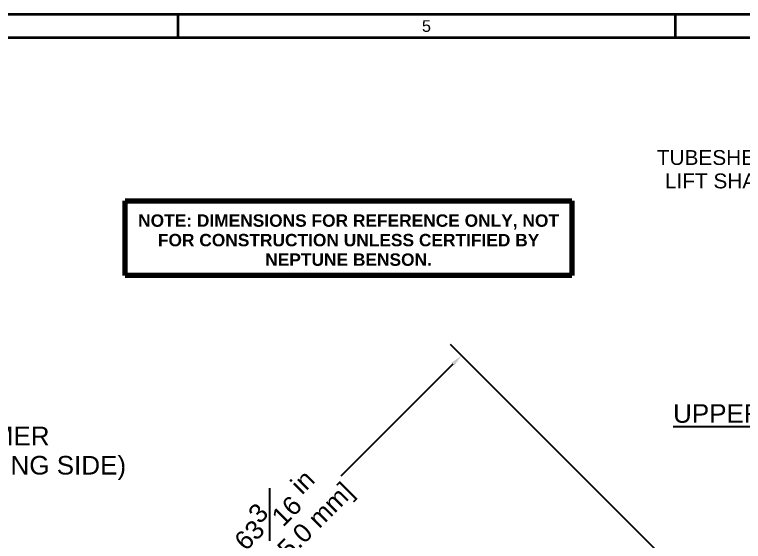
# Model space of a CAD drawing. Header units: inches. Extents: x 20 to 536, y 8 to 344.
# Drawn here: x 191.3 to 285.3, y 276 to 344 of the extents above; entities that cross this region are included whole.
import ezdxf

# ---------------------------------------------------------------- set-up
doc = ezdxf.new("R2010")
doc.units = ezdxf.units.IN
doc.header["$LTSCALE"] = 16
doc.header["$MEASUREMENT"] = 0
doc.layers.get('0').update_dxf_attribs({"lineweight": 25})
for name, color, linetype, lineweight in [('Border', 7, 'Continuous', 35), ('Dimension (ANSI)', 7, 'Continuous', 25), ('Sketch Geometry (ANSI)', 7, 'Continuous', 25), ('Symbol', 7, 'Continuous', 25), ('Symbol (ANSI)', 7, 'Continuous', 25)]:
    doc.layers.add(name, color=color, linetype=linetype, lineweight=lineweight)
doc.styles.add('Note Text (ANSI)', font='arial.ttf')
doc.styles.add('Standard A-B-C', font='arial.ttf')
doc.styles.add('Standard D-E', font='arial.ttf')
doc.dimstyles.new('in [mm] D-E NeptuneBenson', dxfattribs={"dimscale": 16, "dimtxt": 0.15, "dimasz": 0.098425, "dimexe": 0.125, "dimexo": 0.063, "dimgap": 0.031496, "dimtad": 0, "dimtih": 1, "dimtoh": 1, "dimdec": 4, "dimrnd": 1e-08, "dimzin": 3, "dimdsep": 46, "dimlunit": 5, "dimtxsty": 'Standard D-E', "dimcen": 0.09, "dimdle": 0.393701, "dimclrd": 256, "dimclre": 256, "dimclrt": 256, "dimadec": 1, "dimazin": 1, "dimtfac": 1, "dimtofl": 0, "dimtmove": 0, "dimatfit": 3, "dimfxl": 1, "dimfrac": 1, "dimtolj": 1, "dimtzin": 4, "dimlwd": -1, "dimlwe": -1, "dimarcsym": 0})
doc.dimstyles.new('in [mm] D-E NeptuneBenson$7', dxfattribs={"dimscale": 16, "dimtxt": 0.15, "dimasz": 0.098425, "dimexe": 0.125, "dimexo": 0.063, "dimgap": 0.031496, "dimtad": 0, "dimtih": 1, "dimtoh": 1, "dimdec": 4, "dimrnd": 1e-08, "dimzin": 3, "dimdsep": 46, "dimlunit": 5, "dimtxsty": 'Standard D-E', "dimcen": 0.09, "dimdle": 0.393701, "dimclrd": 256, "dimclre": 256, "dimclrt": 256, "dimadec": 1, "dimazin": 1, "dimtfac": 1, "dimtofl": 0, "dimtmove": 0, "dimatfit": 3, "dimfxl": 1, "dimfrac": 1, "dimtolj": 1, "dimtzin": 4, "dimlwd": -1, "dimlwe": -1, "dimarcsym": 0})

# ---------------------------------------------------------------- blocks, each defined once
blk = doc.blocks.new('Borders 22x34_D')
at = {"layer": 'Border'}
for p, q in [((33.5, 21.5), (1.25, 21.5)), ((13.2734, 21.5), (13.2734, 21.3125)), ((17.2812, 21.5), (17.2812, 21.3125)), ((33.3125, 21.3125), (1.25, 21.3125))]:
    blk.add_line(p, q, dxfattribs=at)
at = {"layer": 'Border', "insert": (15.2773, 21.4069), "char_height": 0.094, "attachment_point": 5, "style": 'Standard A-B-C'}
blk.add_mtext('\\fArial|b0|i0;{\\H0.0940;5}', dxfattribs=at)
blk = doc.blocks.new('UPPER HEAD ADN ELEMENT DETAIL')
at = {"layer": 'Symbol (ANSI)', "color": 7, "insert": (-0.5695, 0.3005), "char_height": 0.06, "attachment_point": 6, "line_spacing_factor": 0.944221, "style": 'Note Text (ANSI)'}
blk.add_mtext('\\fArial|b0|i0;{\\H0.0600;TUBESHEET\\P}\\fArial|b0|i0;{\\H0.0600;LIFT SHAFT}', dxfattribs=at)
at = {"layer": 'Symbol (ANSI)', "insert": (-0.0813, -0.646), "char_height": 0.075, "width": 3.210713, "attachment_point": 2, "style": 'Note Text (ANSI)'}
blk.add_mtext('\\fArial|b0|i0;{\\H0.0750;\\LUPPER HEAD AND ELEMENT DETAIL}', dxfattribs=at)
blk = doc.blocks.new('DIM FOR REF ONLY')
at = {"layer": 'Sketch Geometry (ANSI)', "lineweight": 140}
for p, q in [((-1.8, 0.3), (1.8, 0.3)), ((-1.8, -0.3), (-1.8, 0.3)), ((1.8, 0.3), (1.8, -0.3)), ((1.8, -0.3), (-1.8, -0.3))]:
    blk.add_line(p, q, dxfattribs=at)
at = {"layer": 'Symbol (ANSI)', "insert": (0, -0.0167), "char_height": 0.1, "width": 3.557293, "attachment_point": 5, "line_spacing_factor": 0.944221, "style": 'Note Text (ANSI)'}
blk.add_mtext('\\fArial|b1|i0;{\\H0.1000;NOTE: DIMENSIONS FOR REFERENCE ONLY, NOT FOR CONSTRUCTION UNLESS CERTIFIED BY NEPTUNE BENSON.}', dxfattribs=at)
blk = doc.blocks.new('*D30')
at = {"layer": 'Defpoints', "color": 0, "transparency": 16777216}
for p in [(277.001, 271.967), (204.27, 255.334), (232.175, 227.428)]:
    blk.add_point(p, dxfattribs=at)
at = {"layer": 'Dimension (ANSI)', "transparency": 16777216}
for p, q in [((276.289, 272.68), (247.538, 301.431)), ((247.838, 298.903), (233.398, 284.463)), ((205.383, 256.448), (219.823, 270.888)), ((231.462, 228.141), (202.855, 256.748))]:
    blk.add_line(p, q, dxfattribs=at)
for points in [[(247.653, 299.089), (248.024, 298.717), (248.952, 300.017)], [(205.197, 256.633), (205.569, 256.262), (204.27, 255.334)]]:
    blk.add_solid(points, dxfattribs=at)
at = {"layer": 'Dimension (ANSI)', "transparency": 16777216, "char_height": 2.4, "attachment_point": 5, "rotation": 45, "style": 'Standard D-E'}
for s, insert in [('\\A1; 63{\\H1x;\\S3#16;} in', (224.506, 279.78)), ('\\A1;[1605.0 mm]', (228.055, 276.231))]:
    blk.add_mtext(s, dxfattribs=dict(at, insert=insert))

msp = doc.modelspace()

# ---------------------------------------------------------------- block references
for name, p, xscale, yscale, zscale in [('Borders 22x34_D', (0, 0), 16, 16, 16), ('UPPER HEAD ADN ELEMENT DETAIL', (308.448453, 314.423501), 32, 32, 32), ('DIM FOR REF ONLY', (234.395993, 315.167926), 16, 16, 16)]:
    msp.add_blockref(name, p, dxfattribs=dict(xscale=xscale, yscale=yscale, zscale=zscale))

# ---------------------------------------------------------------- texts
at = {"layer": 'Symbol', "insert": (158.595642, 290.851232), "char_height": 2.40000008, "width": 47.13475986, "attachment_point": 1, "line_spacing_factor": 0.944221, "style": 'Standard D-E'}
msp.add_mtext('\\fArial|b0|i0;FILTER PROGRAMMER\\P\\fArial|b0|i0;(OPTIONAL MOUNTING SIDE)', dxfattribs=at)

# ---------------------------------------------------------------- dimensions: what is measured, and where the dimension line sits
at = {"layer": 'Dimension (ANSI)'}
dim = msp.add_linear_dim(base=(204.269513, 255.334157), p1=(277.001446, 271.967093), p2=(232.175177, 227.428493), angle=225, text=' <> in\\X[1605.0 mm]', dimstyle='in [mm] D-E NeptuneBenson', override={"dimgap": 0.031496, "dimtih": 0, "dimtoh": 0, "dimdec": 4, "dimpost": '', "dimtol": 0, "dimlim": 0, "dimtp": 0, "dimtm": 0, "dimtdec": 2, "dimatfit": 1}, dxfattribs=at)
dim.commit()
dim.dimension.update_dxf_attribs({"geometry": '*D30', "text_midpoint": (226.610731, 277.675374), "dimtype": 160})

# ---------------------------------------------------------------- leaders
at = {"layer": 'Symbol', "annotation_type": 0, "has_hookline": 1, "hookline_direction": 0, "text_width": 46.803276}
msp.add_leader([(140.539707, 276.966813), (156.516901, 289.651232), (158.091705, 289.651232)], dimstyle='in [mm] D-E NeptuneBenson$7', override={"dimtad": 0}, dxfattribs=at)

doc.saveas('drawing.dxf')
